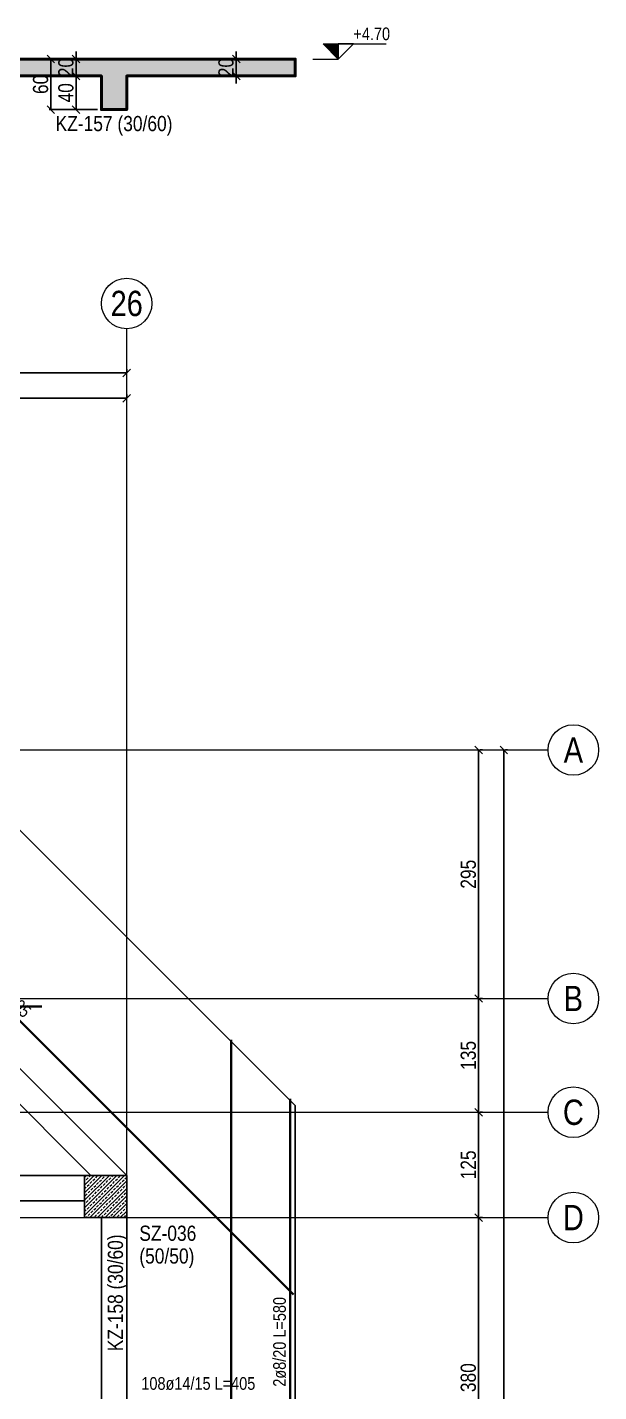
# Model space of a CAD drawing. Header units: millimetres. Extents: x 2356 to 11074, y 522 to 6020.
# Drawn here: x 10336 to 11014, y 4401 to 6020 of the extents above; entities that cross this region are included whole.
import ezdxf
from ezdxf.enums import TextEntityAlignment as Align

# ---------------------------------------------------------------- set-up
doc = ezdxf.new("R2010")
doc.units = ezdxf.units.MM
doc.linetypes.add('DASHED', pattern=[0.75, 0.5, -0.25])
for name, color, linetype, lineweight in [('AKS BALONU (BEYKENT)', 7, 'Continuous', 20), ('AKS CIZGISI (BEYKENT)', 252, 'DASHED', 20), ('AKS OLCU (BEYKENT)', 200, 'Continuous', 20), ('AKS YAZISI (BEYKENT)', 3, 'Continuous', 20), ('DONATI (BEYKENT)', 4, 'Continuous', 40), ('DONATI YAZISI (BEYKENT)', 3, 'Continuous', 20), ('KAT SINIRI (BEYKENT)', 41, 'Continuous', 25), ('KESIT CIZGISI (BEYKENT)', 3, 'Continuous', 50), ('KIRIS (BEYKENT)', 2, 'Continuous', 30), ('KIRIS ISMI (BEYKENT)', 40, 'Continuous', 20), ('KOLON (BEYKENT)', 3, 'Continuous', 30), ('KOLON ISMI (BEYKENT)', 91, 'Continuous', 20), ('KOT CIZGISI (BEYKENT)', 7, 'Continuous', 20), ('KOT YAZI (BEYKENT)', 7, 'Continuous', 20), ('OLCU (BEYKENT)', 14, 'Continuous', 20), ('TARAMA (BEYKENT)', 252, 'Continuous', 20)]:
    doc.layers.add(name, color=color, linetype=linetype, lineweight=lineweight)
doc.styles.add('DONATI YAZISI (BEYKENT)', font='')
doc.styles.add('YAZI (BEYKENT)', font='')
doc.styles.get('DONATI YAZISI (BEYKENT)').set_extended_font_data('Bahnschrift Light Condensed')
doc.styles.get('YAZI (BEYKENT)').set_extended_font_data('Bahnschrift Light Condensed')
doc.dimstyles.new('AKS_OLCU_100', dxfattribs={"dimtxt": 18, "dimasz": 4.5, "dimexe": 1.875, "dimexo": 4.5, "dimgap": 3, "dimtad": 1, "dimdec": 0, "dimrnd": 0.5, "dimzin": 12, "dimdsep": 46, "dimtxsty": 'YAZI (BEYKENT)', "dimtsz": 4.5, "dimcen": 0.09, "dimclrt": 7, "dimadec": 0, "dimazin": 0, "dimtfac": 1, "dimtdec": 4, "dimtix": 1, "dimtmove": 0, "dimatfit": 3, "dimfxl": 1, "dimtolj": 1, "dimtzin": 0, "dimarcsym": 0})
doc.dimstyles.new('PLAN_OLCU_100', dxfattribs={"dimtxt": 18, "dimasz": 4.5, "dimexe": 1.875, "dimexo": 4.5, "dimgap": 3, "dimtad": 1, "dimdec": 0, "dimrnd": 0.5, "dimzin": 12, "dimdsep": 46, "dimtxsty": 'YAZI (BEYKENT)', "dimtsz": 4.5, "dimcen": 0.09, "dimclrt": 7, "dimadec": 0, "dimazin": 0, "dimtfac": 1, "dimtdec": 4, "dimtix": 1, "dimtmove": 0, "dimatfit": 3, "dimfxl": 1, "dimtolj": 1, "dimtzin": 0, "dimarcsym": 0})
pattern_1 = [(45, (-86089.6365, -4262.8825), (-4.49012806, 4.49012806), []), (45, (-86085.1463, -4262.8825), (-4.49012806, 4.49012806), [3.175, -1.5875])]

# ---------------------------------------------------------------- blocks, each defined once
blk = doc.blocks.new('*D228')
at = {"layer": 'Defpoints', "color": 0, "transparency": 16777216}
for p in [(10423.5, 5982.3), (10393.5, 5962.3), (10423.5, 5962.3)]:
    blk.add_point(p, dxfattribs=at)
at = {"layer": 'OLCU (BEYKENT)', "color": 0, "lineweight": -2, "transparency": 16777216}
for p, q in [((10398, 5977.8), (10389, 5986.8)), ((10419, 5982.3), (10391.7, 5982.3)), ((10393.5, 5982.3), (10393.5, 5991.3)), ((10393.5, 5982.3), (10393.5, 5962.3)), ((10398, 5957.8), (10389, 5966.8)), ((10419, 5962.3), (10391.7, 5962.3)), ((10393.5, 5962.3), (10393.5, 5953.3))]:
    blk.add_line(p, q, dxfattribs=at)
at = {"layer": 'OLCU (BEYKENT)', "color": 7, "lineweight": 20, "transparency": 16777216, "insert": (10381.4, 5972.3), "char_height": 18, "attachment_point": 5, "rotation": 90, "style": 'YAZI (BEYKENT)'}
blk.add_mtext('\\A1;20', dxfattribs=at)
blk = doc.blocks.new('*D229')
at = {"layer": 'Defpoints', "color": 0, "transparency": 16777216}
for p in [(10423.5, 5962.3), (10393.5, 5922.3), (10423.5, 5922.3)]:
    blk.add_point(p, dxfattribs=at)
at = {"layer": 'OLCU (BEYKENT)', "color": 0, "lineweight": -2, "transparency": 16777216}
for p, q in [((10398, 5957.8), (10389, 5966.8)), ((10419, 5962.3), (10391.7, 5962.3)), ((10393.5, 5962.3), (10393.5, 5922.3)), ((10398, 5917.8), (10389, 5926.8)), ((10419, 5922.3), (10391.7, 5922.3))]:
    blk.add_line(p, q, dxfattribs=at)
at = {"layer": 'OLCU (BEYKENT)', "color": 7, "lineweight": 20, "transparency": 16777216, "insert": (10381.4, 5942.3), "char_height": 18, "attachment_point": 5, "rotation": 90, "style": 'YAZI (BEYKENT)'}
blk.add_mtext('\\A1;40', dxfattribs=at)
blk = doc.blocks.new('*D230')
at = {"layer": 'Defpoints', "color": 0, "transparency": 16777216}
for p in [(10423.5, 5982.3), (10363.5, 5922.3), (10423.5, 5922.3)]:
    blk.add_point(p, dxfattribs=at)
at = {"layer": 'OLCU (BEYKENT)', "color": 0, "lineweight": -2, "transparency": 16777216}
for p, q in [((10368, 5977.8), (10359, 5986.8)), ((10419, 5982.3), (10361.7, 5982.3)), ((10363.5, 5982.3), (10363.5, 5922.3)), ((10368, 5917.8), (10359, 5926.8)), ((10419, 5922.3), (10361.7, 5922.3))]:
    blk.add_line(p, q, dxfattribs=at)
at = {"layer": 'OLCU (BEYKENT)', "color": 7, "lineweight": 20, "transparency": 16777216, "insert": (10351.4, 5952.3), "char_height": 18, "attachment_point": 5, "rotation": 90, "style": 'YAZI (BEYKENT)'}
blk.add_mtext('\\A1;60', dxfattribs=at)
blk = doc.blocks.new('*D243')
at = {"layer": 'Defpoints', "color": 0, "transparency": 16777216}
for p in [(10553.5, 5982.3), (10583.5, 5982.3), (10553.5, 5962.3)]:
    blk.add_point(p, dxfattribs=at)
at = {"layer": 'OLCU (BEYKENT)', "color": 0, "lineweight": -2, "transparency": 16777216}
for p, q in [((10558, 5982.3), (10585.4, 5982.3)), ((10588, 5977.8), (10579, 5986.8)), ((10583.5, 5982.3), (10583.5, 5991.3)), ((10583.5, 5962.3), (10583.5, 5982.3)), ((10558, 5962.3), (10585.4, 5962.3)), ((10588, 5957.8), (10579, 5966.8)), ((10583.5, 5962.3), (10583.5, 5953.3))]:
    blk.add_line(p, q, dxfattribs=at)
at = {"layer": 'OLCU (BEYKENT)', "color": 7, "lineweight": 20, "transparency": 16777216, "insert": (10571.4, 5972.3), "char_height": 18, "attachment_point": 5, "rotation": 90, "style": 'YAZI (BEYKENT)'}
blk.add_mtext('\\A1;20', dxfattribs=at)
blk = doc.blocks.new('*D277')
at = {"layer": 'AKS OLCU (BEYKENT)', "color": 0, "lineweight": -2, "transparency": 16777216}
for p, q in [((3009, 5605.3), (3018, 5614.3)), ((3013.5, 5614.3), (3013.5, 5611.7)), ((3013.5, 5609.8), (10453.5, 5609.8)), ((10449, 5605.3), (10458, 5614.3)), ((10453.5, 5614.3), (10453.5, 5611.7))]:
    blk.add_line(p, q, dxfattribs=at)
at = {"layer": 'Defpoints', "color": 0, "transparency": 16777216}
for p in [(3013.5, 5609.8), (10453.5, 5609.8), (10453.5, 5609.8)]:
    blk.add_point(p, dxfattribs=at)
at = {"layer": 'AKS OLCU (BEYKENT)', "color": 7, "transparency": 16777216, "insert": (6733.5, 5622), "char_height": 18, "attachment_point": 5, "style": 'YAZI (BEYKENT)'}
blk.add_mtext('\\A1;7440', dxfattribs=at)
blk = doc.blocks.new('*D312')
at = {"layer": 'AKS OLCU (BEYKENT)', "color": 0, "lineweight": -2, "transparency": 16777216}
for p, q in [((9944, 5575.3), (9953, 5584.3)), ((9948.5, 5584.3), (9948.5, 5581.7)), ((9948.5, 5579.8), (10453.5, 5579.8)), ((10449, 5575.3), (10458, 5584.3)), ((10453.5, 5584.3), (10453.5, 5581.7))]:
    blk.add_line(p, q, dxfattribs=at)
at = {"layer": 'Defpoints', "color": 0, "transparency": 16777216}
for p in [(9948.5, 5579.8), (10453.5, 5579.8), (10453.5, 5579.8)]:
    blk.add_point(p, dxfattribs=at)
at = {"layer": 'AKS OLCU (BEYKENT)', "color": 7, "transparency": 16777216, "insert": (10201, 5592), "char_height": 18, "attachment_point": 5, "style": 'YAZI (BEYKENT)'}
blk.add_mtext('\\A1;505', dxfattribs=at)
blk = doc.blocks.new('*D368')
at = {"layer": 'AKS OLCU (BEYKENT)', "color": 0, "lineweight": -2, "transparency": 16777216}
for p, q in [((10905.5, 5157.8), (10896.5, 5166.8)), ((10901, 942.3), (10901, 5162.3)), ((10905.5, 5162.3), (10902.9, 5162.3)), ((10905.5, 937.8), (10896.5, 946.8)), ((10905.5, 942.3), (10902.9, 942.3))]:
    blk.add_line(p, q, dxfattribs=at)
at = {"layer": 'Defpoints', "color": 0, "transparency": 16777216}
for p in [(10901, 5162.3), (10901, 5162.3), (10901, 942.3)]:
    blk.add_point(p, dxfattribs=at)
at = {"layer": 'AKS OLCU (BEYKENT)', "color": 7, "transparency": 16777216, "insert": (10888.9, 3052.3), "char_height": 18, "attachment_point": 5, "rotation": 90, "style": 'YAZI (BEYKENT)'}
blk.add_mtext('\\A1;4220', dxfattribs=at)
blk = doc.blocks.new('*D383')
at = {"layer": 'AKS OLCU (BEYKENT)', "color": 0, "lineweight": -2, "transparency": 16777216}
for p, q in [((10875.5, 4602.8), (10866.5, 4611.8)), ((10871, 4227.3), (10871, 4607.3)), ((10875.5, 4607.3), (10872.9, 4607.3)), ((10875.5, 4222.8), (10866.5, 4231.8)), ((10875.5, 4227.3), (10872.9, 4227.3))]:
    blk.add_line(p, q, dxfattribs=at)
at = {"layer": 'Defpoints', "color": 0, "transparency": 16777216}
for p in [(10871, 4607.3), (10871, 4607.3), (10871, 4227.3)]:
    blk.add_point(p, dxfattribs=at)
at = {"layer": 'AKS OLCU (BEYKENT)', "color": 7, "transparency": 16777216, "insert": (10858.9, 4417.3), "char_height": 18, "attachment_point": 5, "rotation": 90, "style": 'YAZI (BEYKENT)'}
blk.add_mtext('\\A1;380', dxfattribs=at)
blk = doc.blocks.new('*D384')
at = {"layer": 'AKS OLCU (BEYKENT)', "color": 0, "lineweight": -2, "transparency": 16777216}
for p, q in [((10875.5, 4727.8), (10866.5, 4736.8)), ((10871, 4607.3), (10871, 4732.3)), ((10875.5, 4732.3), (10872.9, 4732.3)), ((10875.5, 4602.8), (10866.5, 4611.8)), ((10875.5, 4607.3), (10872.9, 4607.3))]:
    blk.add_line(p, q, dxfattribs=at)
at = {"layer": 'Defpoints', "color": 0, "transparency": 16777216}
for p in [(10871, 4732.3), (10871, 4732.3), (10871, 4607.3)]:
    blk.add_point(p, dxfattribs=at)
at = {"layer": 'AKS OLCU (BEYKENT)', "color": 7, "transparency": 16777216, "insert": (10858.9, 4669.8), "char_height": 18, "attachment_point": 5, "rotation": 90, "style": 'YAZI (BEYKENT)'}
blk.add_mtext('\\A1;125', dxfattribs=at)
blk = doc.blocks.new('*D385')
at = {"layer": 'AKS OLCU (BEYKENT)', "color": 0, "lineweight": -2, "transparency": 16777216}
for p, q in [((10875.5, 4862.8), (10866.5, 4871.8)), ((10871, 4732.3), (10871, 4867.3)), ((10875.5, 4867.3), (10872.9, 4867.3)), ((10875.5, 4727.8), (10866.5, 4736.8)), ((10875.5, 4732.3), (10872.9, 4732.3))]:
    blk.add_line(p, q, dxfattribs=at)
at = {"layer": 'Defpoints', "color": 0, "transparency": 16777216}
for p in [(10871, 4867.3), (10871, 4867.3), (10871, 4732.3)]:
    blk.add_point(p, dxfattribs=at)
at = {"layer": 'AKS OLCU (BEYKENT)', "color": 7, "transparency": 16777216, "insert": (10858.9, 4799.8), "char_height": 18, "attachment_point": 5, "rotation": 90, "style": 'YAZI (BEYKENT)'}
blk.add_mtext('\\A1;135', dxfattribs=at)
blk = doc.blocks.new('*D386')
at = {"layer": 'AKS OLCU (BEYKENT)', "color": 0, "lineweight": -2, "transparency": 16777216}
for p, q in [((10875.5, 5157.8), (10866.5, 5166.8)), ((10871, 4867.3), (10871, 5162.3)), ((10875.5, 5162.3), (10872.9, 5162.3)), ((10875.5, 4862.8), (10866.5, 4871.8)), ((10875.5, 4867.3), (10872.9, 4867.3))]:
    blk.add_line(p, q, dxfattribs=at)
at = {"layer": 'Defpoints', "color": 0, "transparency": 16777216}
for p in [(10871, 5162.3), (10871, 5162.3), (10871, 4867.3)]:
    blk.add_point(p, dxfattribs=at)
at = {"layer": 'AKS OLCU (BEYKENT)', "color": 7, "transparency": 16777216, "insert": (10858.9, 5014.8), "char_height": 18, "attachment_point": 5, "rotation": 90, "style": 'YAZI (BEYKENT)'}
blk.add_mtext('\\A1;295', dxfattribs=at)

msp = doc.modelspace()

# ---------------------------------------------------------------- hatches: boundary and pattern name
at = {"layer": 'KOT CIZGISI (BEYKENT)'}
msp.add_hatch(color=250, dxfattribs=at).paths.add_polyline_path([(10704.5, 5982.3), (10686.5, 6000.3), (10704.5, 6000.3)])
at = {"layer": 'TARAMA (BEYKENT)'}
h = msp.add_hatch(dxfattribs=at)
h.set_pattern_fill('ANSI33', color=256, style=0)
h.set_pattern_definition(pattern_1)
h.paths.add_polyline_path([(3713.5, 5962.3), (3513.5, 5962.3), (3513.5, 5982.3), (10653.5, 5982.3), (10653.5, 5962.3), (10453.5, 5962.3), (10453.5, 5922.3), (10423.5, 5922.3), (10423.5, 5962.3), (9883.5, 5962.3), (9883.5, 5922.3), (9853.5, 5922.3), (9853.5, 5962.3), (9228.5, 5962.3), (9228.5, 5922.3), (9198.5, 5922.3), (9198.5, 5962.3), (8683.5, 5962.3), (8683.5, 5922.3), (8653.5, 5922.3), (8653.5, 5962.3), (8038.5, 5962.3), (8038.5, 5922.3), (8008.5, 5922.3), (8008.5, 5962.3), (7408.5, 5962.3), (7408.5, 5922.3), (7378.5, 5922.3), (7378.5, 5962.3), (6783.5, 5962.3), (6783.5, 5922.3), (6753.5, 5922.3), (6753.5, 5962.3), (6148.5, 5962.3), (6148.5, 5922.3), (6118.5, 5922.3), (6118.5, 5962.3), (5513.5, 5962.3), (5513.5, 5922.3), (5483.5, 5922.3), (5483.5, 5962.3), (4918.5, 5962.3), (4918.5, 5922.3), (4888.5, 5922.3), (4888.5, 5962.3), (4313.5, 5962.3), (4313.5, 5922.3), (4283.5, 5922.3), (4283.5, 5962.3), (3743.5, 5962.3), (3743.5, 5922.3), (3713.5, 5922.3)], flags=16)
h = msp.add_hatch(dxfattribs=at)
h.set_pattern_fill('ANSI33', color=256, style=0)
h.set_pattern_definition(pattern_1)
h.paths.add_polyline_path([(10403.5, 4607.3), (10453.5, 4607.3), (10453.5, 4657.3), (10403.5, 4657.3)], flags=16)

# ---------------------------------------------------------------- linework, layer by layer
at = {"layer": 'AKS BALONU (BEYKENT)'}
for centre in [(10453.5, 5692.3), (10983.5, 5162.3), (10983.5, 4867.3), (10983.5, 4732.3), (10983.5, 4607.3)]:
    msp.add_circle(centre, 30, dxfattribs=at)
at = {"layer": 'AKS CIZGISI (BEYKENT)'}
for p, q in [((10453.5, 642.3), (10453.5, 5662.3)), ((2713.5, 5162.3), (10953.5, 5162.3)), ((2713.5, 4867.3), (10953.5, 4867.3)), ((2713.5, 4732.3), (10953.5, 4732.3)), ((2713.5, 4607.3), (10953.5, 4607.3))]:
    msp.add_line(p, q, dxfattribs=at)
at = {"layer": 'DONATI (BEYKENT)'}
for points in [[(10651.4, 4515.9), (9807.1, 5360.2)], [(10577.6, 4818.1), (10577.6, 4002.7)], [(10647.3, 4748.4), (10647.3, 4171.1)]]:
    msp.add_lwpolyline(points, dxfattribs=at)
msp.add_lwpolyline([(9610.5, 4857.9), (9861.5, 4857.9, -0.198912), (9863.6, 4857), (9875.9, 4844.8, 0.198912), (9878, 4843.9), (10130.1, 4843.9, 0.198912), (10132.2, 4844.8), (10144.5, 4857, -0.198912), (10146.6, 4857.9), (10352.9, 4857.9)], format="xyb", dxfattribs=at)
at = {"layer": 'KAT SINIRI (BEYKENT)'}
msp.add_lwpolyline([(3513.5, 4740.2), (4135.7, 5362.3), (5533.5, 5362.3), (5533.5, 5332.3), (8633.5, 5332.3), (8633.5, 5362.3), (10031.4, 5362.3), (10653.5, 4740.2), (10653.5, 3042.3), (10623.5, 3042.3), (10623.5, 1222.3), (8183.5, 1222.3), (8183.5, 1872.3), (8463.5, 1872.3), (8463.5, 3022.3), (5733.5, 3022.3), (5733.5, 1572.3), (3543.5, 1572.3), (3543.5, 3042.3), (3513.5, 3042.3)], close=True, dxfattribs=at)
at = {"layer": 'KESIT CIZGISI (BEYKENT)'}
msp.add_lwpolyline([(3513.5, 5982.3), (10653.5, 5982.3), (10653.5, 5962.3), (10453.5, 5962.3), (10453.5, 5922.3), (10423.5, 5922.3), (10423.5, 5962.3), (9883.5, 5962.3), (9883.5, 5922.3), (9853.5, 5922.3), (9853.5, 5962.3), (9228.5, 5962.3), (9228.5, 5922.3), (9198.5, 5922.3), (9198.5, 5962.3), (8683.5, 5962.3)], dxfattribs=at)
at = {"layer": 'KIRIS (BEYKENT)'}
for p, q in [((9948.5, 5162.3), (10453.5, 4657.3)), ((10411.1, 4657.3), (9948.5, 5119.9)), ((9768.5, 4657.3), (10403.5, 4657.3)), ((10403.5, 4627.3), (9768.5, 4627.3)), ((10423.5, 4257.3), (10423.5, 4607.3)), ((10453.5, 4607.3), (10453.5, 4257.3))]:
    msp.add_line(p, q, dxfattribs=at)
at = {"layer": 'KOLON (BEYKENT)'}
msp.add_lwpolyline([(10403.5, 4607.3), (10453.5, 4607.3), (10453.5, 4657.3), (10403.5, 4657.3)], close=True, dxfattribs=at)
at = {"layer": 'KOT CIZGISI (BEYKENT)'}
for p, q in [((10686.5, 6000.3), (10722.5, 6000.3)), ((10704.5, 5982.3), (10722.5, 6000.3)), ((10722.5, 6000.3), (10704.5, 6000.3)), ((10722.5, 6000.3), (10761.5, 6000.3)), ((10674.5, 5982.3), (10704.5, 5982.3))]:
    msp.add_line(p, q, dxfattribs=at)
msp.add_lwpolyline([(10704.5, 5982.3), (10686.5, 6000.3), (10704.5, 6000.3)], close=True, dxfattribs=at)

# ---------------------------------------------------------------- texts
at = {"layer": 'AKS YAZISI (BEYKENT)', "style": 'YAZI (BEYKENT)'}
for s, p in [('26', (10453.5, 5692.3)), ('A', (10983.5, 5162.3)), ('B', (10983.5, 4867.3)), ('C', (10983.5, 4732.3)), ('D', (10983.5, 4607.3))]:
    msp.add_text(s, height=30, dxfattribs=at).set_placement(p, align=Align.MIDDLE_CENTER)
at = {"layer": 'DONATI YAZISI (BEYKENT)', "style": 'DONATI YAZISI (BEYKENT)'}
for s, rotation, p in [('11ø8/20 L=1195', 315, (10291.9, 4893.1)), ('2ø8/20 L=580', 90, (10634.8, 4459.8))]:
    msp.add_text(s, height=15, rotation=rotation, dxfattribs=at).set_placement(p, align=Align.MIDDLE_CENTER)
msp.add_text('108ø14/15 L=405', height=15, dxfattribs=at).set_placement((10538.5, 4410.4), align=Align.MIDDLE_CENTER)
at = {"layer": 'KIRIS ISMI (BEYKENT)', "style": 'YAZI (BEYKENT)'}
msp.add_text('KZ-157 (30/60)', height=18, dxfattribs=at).set_placement((10438.5, 5914.8), align=Align.TOP_CENTER)
msp.add_text('KZ-158 (30/60)', height=18, rotation=90, dxfattribs=at).set_placement((10454.5, 4587.3), align=Align.BOTTOM_RIGHT)
at = {"layer": 'KOLON ISMI (BEYKENT)', "style": 'YAZI (BEYKENT)'}
for s, p in [('SZ-036', (10468.5, 4574.3)), ('(50/50)', (10468.5, 4547.3))]:
    msp.add_text(s, height=18, dxfattribs=at).set_placement(p, align=Align.BOTTOM_LEFT)
at = {"layer": 'KOT YAZI (BEYKENT)', "style": 'YAZI (BEYKENT)'}
msp.add_text('+4.70', height=15, dxfattribs=at).set_placement((10722.5, 6000.3), align=Align.BOTTOM_LEFT)

# ---------------------------------------------------------------- dimensions: what is measured, and where the dimension line sits
at = {"layer": 'AKS OLCU (BEYKENT)'}
for p1, p2, picture, middle in [((3013.5, 5609.8), (10453.5, 5609.8), '*D277', (6733.5, 5622)), ((9948.5, 5579.8), (10453.5, 5579.8), '*D312', (10201, 5592)), ((10871, 4867.3), (10871, 5162.3), '*D386', (10858.9, 5014.8)), ((10901, 942.3), (10901, 5162.3), '*D368', (10888.9, 3052.3)), ((10871, 4732.3), (10871, 4867.3), '*D385', (10858.9, 4799.8)), ((10871, 4607.3), (10871, 4732.3), '*D384', (10858.9, 4669.8)), ((10871, 4227.3), (10871, 4607.3), '*D383', (10858.9, 4417.3))]:
    dim = msp.add_aligned_dim(p1=p1, p2=p2, distance=0, dimstyle='AKS_OLCU_100', dxfattribs=at)
    dim.commit()
    dim.dimension.update_dxf_attribs({"geometry": picture, "text_midpoint": middle})
at = {"layer": 'OLCU (BEYKENT)', "lineweight": 20}
for p1, p2, distance, picture, middle in [((10423.5, 5982.3), (10423.5, 5922.3), -60, '*D230', (10351.4, 5952.3)), ((10423.5, 5982.3), (10423.5, 5962.3), -30, '*D228', (10381.4, 5972.3)), ((10553.5, 5962.3), (10553.5, 5982.3), -30, '*D243', (10571.4, 5972.3)), ((10423.5, 5962.3), (10423.5, 5922.3), -30, '*D229', (10381.4, 5942.3))]:
    dim = msp.add_aligned_dim(p1=p1, p2=p2, distance=distance, dimstyle='PLAN_OLCU_100', dxfattribs=at)
    dim.commit()
    dim.dimension.update_dxf_attribs({"geometry": picture, "text_midpoint": middle})

doc.saveas('drawing.dxf')
